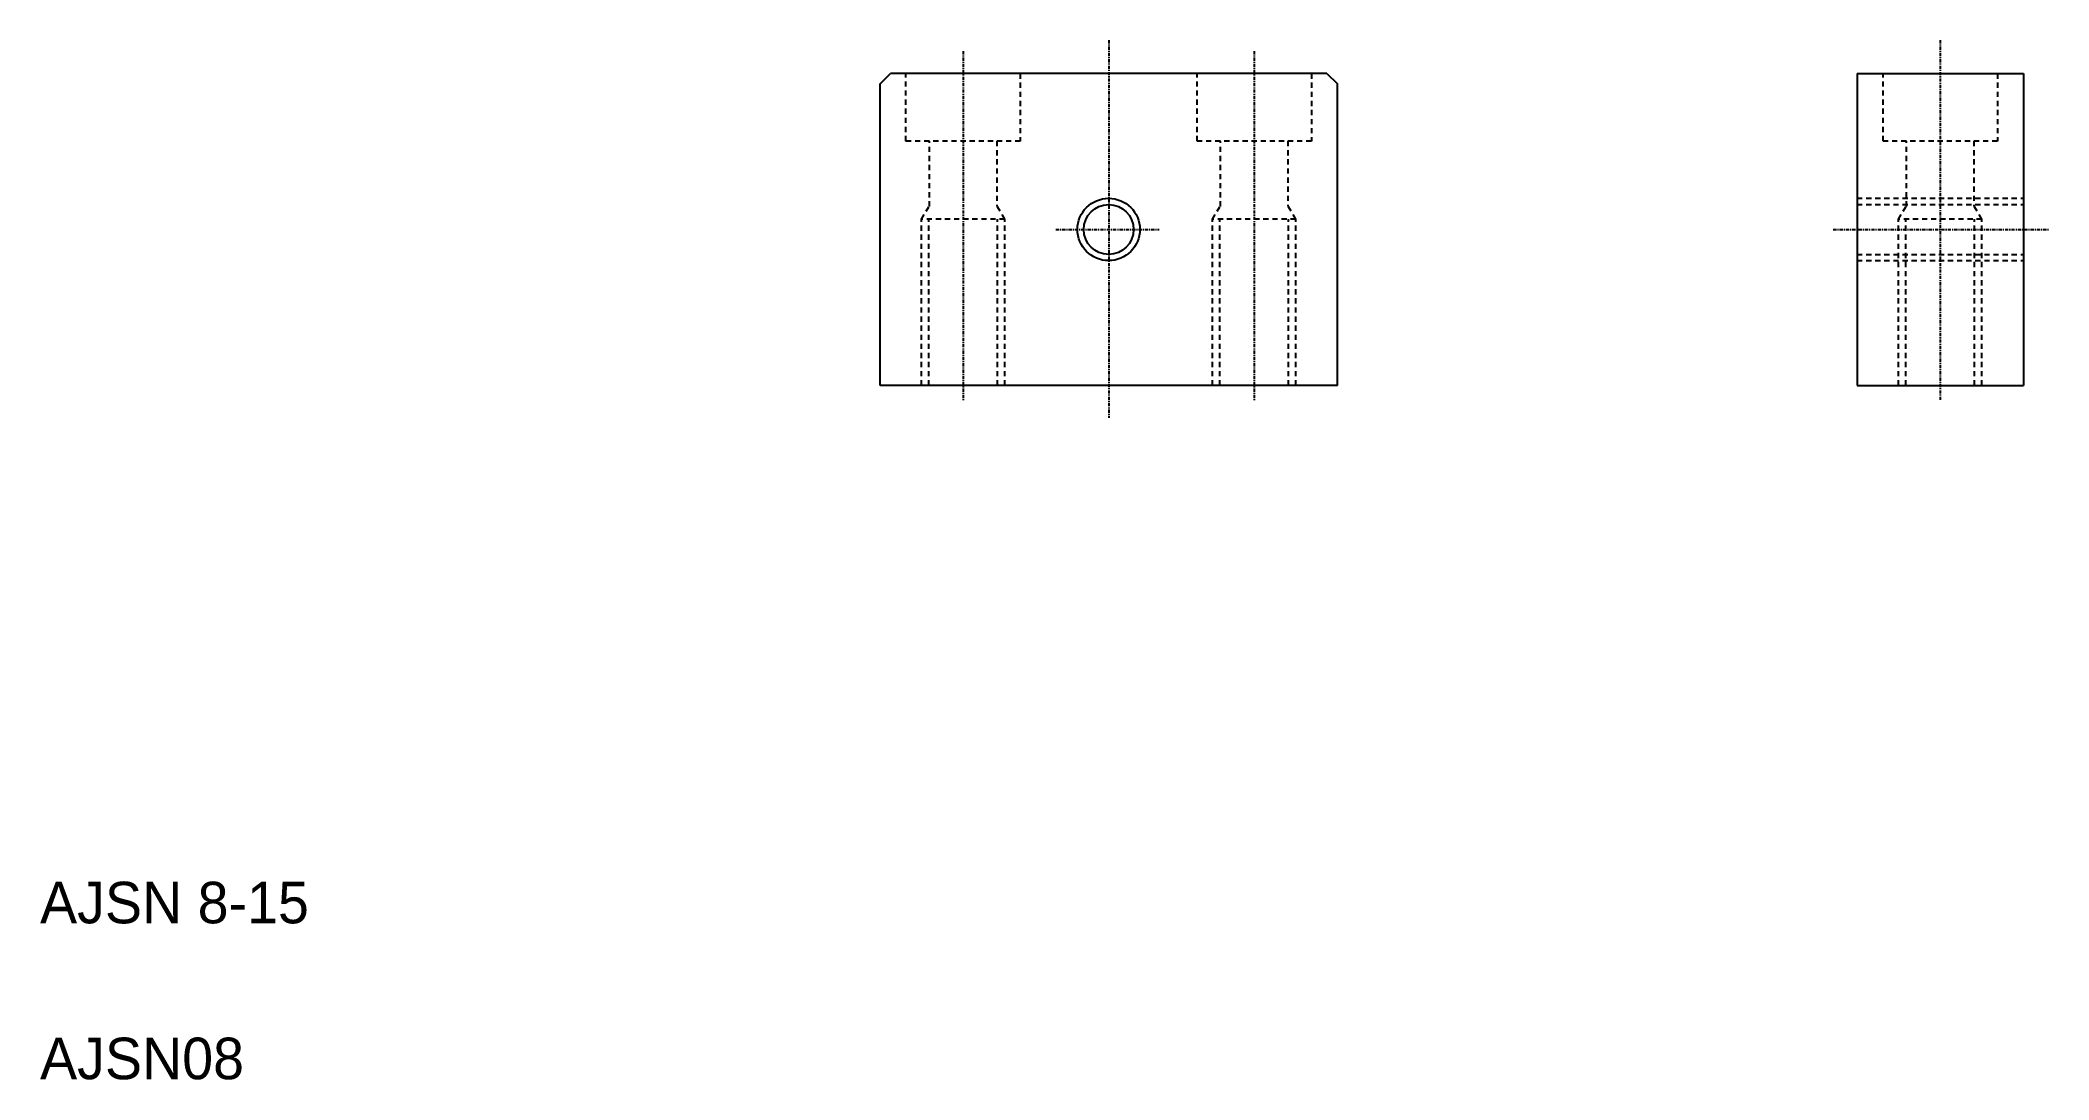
# Model space of a CAD drawing. Extents: x 10 to 203, y 10 to 110.
import ezdxf

# ---------------------------------------------------------------- set-up
doc = ezdxf.new("R2010")
doc.units = 0
doc.header["$LTSCALE"] = 0.25
doc.linetypes.add('CENTER', pattern=[2, 1.25, -0.25, 0.25, -0.25])
doc.linetypes.add('DASHED', pattern=[3.5, 2, -1.5])
doc.layers.get('0').update_dxf_attribs({"linetype": 'CONTINUOUS'})
doc.layers.add('CENTER', color=1, linetype='CENTER')

msp = doc.modelspace()

# ---------------------------------------------------------------- linework, layer by layer
at = {"color": 7, "linetype": 'CONTINUOUS'}
for p, q in [((90.81, 105.76), (91.81, 106.76)), ((133.81, 106.76), (91.81, 106.76)), ((133.81, 106.76), (134.81, 105.76)), ((184.81, 106.76), (184.81, 76.76)), ((184.81, 106.76), (200.81, 106.76)), ((200.81, 106.76), (200.81, 76.76)), ((90.81, 76.76), (90.81, 105.76)), ((134.81, 76.76), (134.81, 105.76)), ((134.81, 76.76), (90.81, 76.76)), ((184.81, 76.76), (200.81, 76.76))]:
    msp.add_line(p, q, dxfattribs=at)
at = {"color": 3, "linetype": 'DASHED'}
for p, q in [((93.31, 100.26), (93.31, 106.76)), ((104.31, 106.76), (104.31, 100.26)), ((121.31, 100.26), (121.31, 106.76)), ((132.31, 106.76), (132.31, 100.26)), ((187.31, 100.26), (187.31, 106.76)), ((198.31, 106.76), (198.31, 100.26)), ((104.31, 100.26), (93.31, 100.26)), ((95.56, 93.97), (95.56, 100.26)), ((102.06, 100.26), (102.06, 93.97)), ((132.31, 100.26), (121.31, 100.26)), ((123.56, 93.97), (123.56, 100.26)), ((130.06, 100.26), (130.06, 93.97)), ((198.31, 100.26), (187.31, 100.26)), ((189.56, 93.97), (189.56, 100.26)), ((196.06, 100.26), (196.06, 93.97)), ((184.81, 94.76), (200.81, 94.76)), ((94.81, 92.76), (95.51, 93.97)), ((102.81, 92.76), (102.11, 93.97)), ((122.81, 92.76), (123.51, 93.97)), ((130.81, 92.76), (130.11, 93.97)), ((184.81, 94.16), (200.81, 94.16)), ((188.81, 92.76), (189.51, 93.97)), ((189.56, 93.97), (189.51, 93.97)), ((196.81, 92.76), (196.11, 93.97)), ((94.81, 76.76), (94.81, 92.76)), ((102.81, 92.76), (94.81, 92.76)), ((95.51, 76.76), (95.51, 92.76)), ((102.11, 76.76), (102.11, 92.76)), ((102.81, 76.76), (102.81, 92.76)), ((122.81, 76.76), (122.81, 92.76)), ((130.81, 92.76), (122.81, 92.76)), ((123.51, 76.76), (123.51, 92.76)), ((130.11, 76.76), (130.11, 92.76)), ((130.81, 76.76), (130.81, 92.76)), ((188.81, 76.76), (188.81, 92.76)), ((196.81, 92.76), (188.81, 92.76)), ((189.51, 76.76), (189.51, 92.76)), ((196.11, 76.76), (196.11, 92.76)), ((196.81, 76.76), (196.81, 92.76)), ((184.81, 89.36), (200.81, 89.36)), ((184.81, 88.76), (200.81, 88.76))]:
    msp.add_line(p, q, dxfattribs=at)
for p, q in [((90.81, 91.26), (90.81, 91.26)), ((90.81, 84.01), (90.81, 84.01))]:
    msp.add_line(p, q)
at = {"color": 3, "linetype": 'CONTINUOUS'}
msp.add_circle((112.81, 91.76), 3, dxfattribs=at)
at = {"color": 7, "linetype": 'CONTINUOUS'}
msp.add_circle((112.81, 91.76), 2.4, dxfattribs=at)
at = {"layer": 'CENTER', "color": 1, "linetype": 'CENTER'}
for p, q in [((98.81, 108.91), (98.81, 75.31)), ((112.81, 109.97), (112.81, 73.63)), ((126.81, 108.91), (126.81, 75.31)), ((192.81, 109.97), (192.81, 75.31)), ((107.72, 91.76), (117.66, 91.76)), ((182.51, 91.76), (203.26, 91.76))]:
    msp.add_line(p, q, dxfattribs=at)

# ---------------------------------------------------------------- texts
for s, p in [('AJSN 8-15', (10, 25)), ('AJSN08', (10, 10))]:
    msp.add_text(s, height=4).set_placement(p)

doc.saveas('drawing.dxf')
